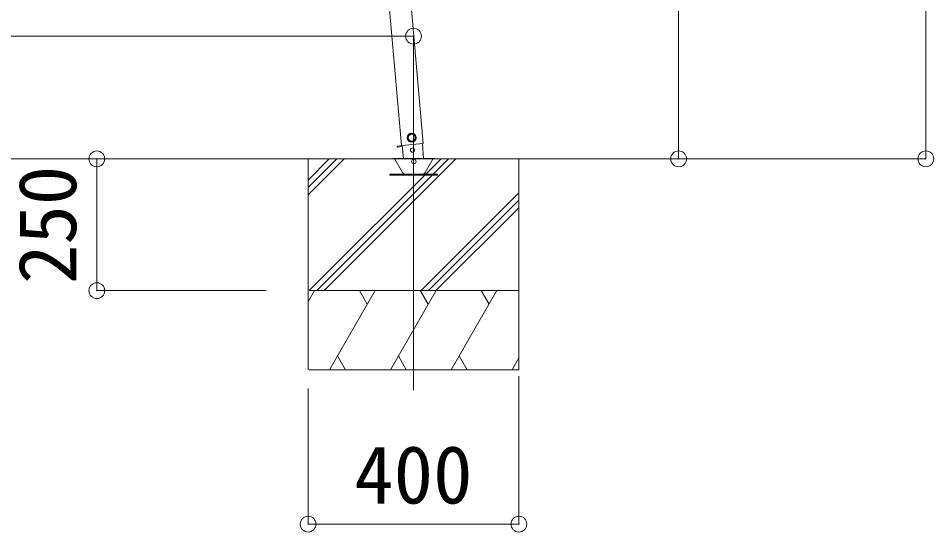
# Model space of a CAD drawing. Units: millimetres at full size. Extents: x -8385 to 8479, y -5853 to 5787.
# Drawn here: x 355 to 2092, y -1824 to -854 of the extents above; entities that cross this region are included whole.
import ezdxf
from ezdxf.enums import TextEntityAlignment as Align

# ---------------------------------------------------------------- set-up
doc = ezdxf.new("R2010")
doc.units = ezdxf.units.MM
doc.header["$LTSCALE"] = 30
doc.header["$PDMODE"] = 32
doc.header["$PDSIZE"] = 30
for name, color, linetype, lineweight in [('0-0_0', 7, 'Continuous', 9), ('0-A_寸法', 6, 'Continuous', 9), ('1-0_FRAME', 7, 'Continuous', 9), ('1-2_GLASS_SEAL', 7, 'Continuous', 9), ('1-8', 2, 'Continuous', 9), ('1-A', 6, 'Continuous', 9)]:
    doc.layers.add(name, color=color, linetype=linetype, lineweight=lineweight)
doc.styles.add('ＭＳ ゴシック', font='')
doc.styles.get('ＭＳ ゴシック').set_extended_font_data('MS Gothic')

msp = doc.modelspace()

# ---------------------------------------------------------------- linework, layer by layer
at = {"layer": '0-0_0', "color": 6}
for p, q in [((2077.26, -1120.76), (2077.26, 1964.44)), ((1608.25, 1763.04), (1608.25, -1120.76))]:
    msp.add_line(p, q, dxfattribs=at)
at = {"layer": '0-0_0'}
msp.add_line((-1438.62, -1120.81), (1483.2, -1120.81), dxfattribs=at)
at = {"layer": '0-A_寸法'}
for p, q in [((1608.25, -1120.76), (967.44, -1120.76)), ((2077.26, -1120.76), (1608.25, -1120.76))]:
    msp.add_line(p, q, dxfattribs=at)
for p in [(1608.25, -1120.76), (2077.26, -1120.76)]:
    msp.add_point(p, dxfattribs=at)
at = {"layer": '1-0_FRAME'}
for p, q in [((905.28, -1160.89), (945.36, -1120.82)), ((905.28, -1189.18), (973.64, -1120.82)), ((905.28, -1175.03), (959.5, -1120.82)), ((905.28, -1120.82), (905.28, -1520.82)), ((907.49, -1370.82), (1157.49, -1120.82)), ((921.63, -1370.82), (1171.63, -1120.82)), ((935.77, -1370.82), (1185.77, -1120.82)), ((1305.28, -1120.82), (1305.28, -1520.82)), ((1119.62, -1370.82), (1305.28, -1185.16)), ((1133.76, -1370.82), (1305.28, -1199.3)), ((1147.9, -1370.82), (1305.28, -1213.44)), ((905.28, -1391.41), (917.17, -1370.81)), ((907.42, -1370.82), (1305.28, -1370.82)), ((946.04, -1520.81), (1032.64, -1370.82)), ((1017.64, -1396.8), (1002.64, -1370.82)), ((1061.51, -1520.82), (1148.11, -1370.82)), ((1133.11, -1396.8), (1118.11, -1370.82)), ((1176.98, -1520.81), (1263.58, -1370.82)), ((1248.58, -1396.8), (1233.58, -1370.81)), ((961.04, -1494.84), (976.04, -1520.81)), ((1076.51, -1494.83), (1091.51, -1520.82)), ((1191.98, -1494.83), (1206.98, -1520.81)), ((1292.45, -1520.81), (1305.28, -1498.6)), ((907.42, -1520.82), (1300.01, -1520.82)), ((912.69, -1520.82), (1305.28, -1520.82))]:
    msp.add_line(p, q, dxfattribs=at)
at = {"layer": '1-2_GLASS_SEAL', "color": 4}
for p, q in [((1082.6, -1095.43), (1007.53, -236.92)), ((1123.44, -1091.86), (1048.38, -233.35))]:
    msp.add_line(p, q, dxfattribs=at)
at = {"layer": '1-2_GLASS_SEAL'}
for p, q in [((1082.6, -1095.43), (1123.44, -1091.86)), ((1124.48, -1119.81), (1122.05, -1091.97)), ((1074.16, -1096.46), (1084.02, -1095.6)), ((1074.16, -1096.46), (1074.33, -1098.46)), ((1084.19, -1097.59), (1074.33, -1098.46)), ((1083.99, -1095.3), (1086.14, -1119.81)), ((1145.83, -1119.82), (1065.83, -1119.81)), ((1065.84, -1119.81), (1145.83, -1119.82)), ((1065.84, -1120.81), (1065.84, -1119.81)), ((1065.84, -1120.81), (1145.83, -1120.82)), ((1084.53, -1146.81), (1069.81, -1121.31)), ((1141.87, -1121.32), (1127.15, -1146.82)), ((1145.83, -1120.82), (1145.83, -1119.82)), ((1145.83, -1119.82), (1145.83, -1120.82))]:
    msp.add_line(p, q, dxfattribs=at)
for points in [[(1101.23, -1073.21), (1095.08, -1077.52), (1095.74, -1084.99), (1102.54, -1088.17), (1108.69, -1083.86), (1108.03, -1076.38)], [(1150.59, -1151.82), (1150.59, -1149.82), (1060.59, -1149.81), (1060.59, -1151.81)]]:
    msp.add_lwpolyline(points, close=True, dxfattribs=at)
msp.add_lwpolyline([(1145.83, -1120.82), (1065.83, -1120.81), (1065.83, -1119.81)], dxfattribs=at)
for centre, radius in [((1101.89, -1080.69), 8.5), ((1101.89, -1080.69), 7.7), ((1101.89, -1080.69), 6.5), ((1103.54, -1104.23), 4)]:
    msp.add_circle(centre, radius, dxfattribs=at)
for centre, radius, start, end in [((1068.94, -1121.81), 1, 29.997, 89.997), ((1105.84, -1125.82), 4.25, 183.36929, 176.62471), ((1142.74, -1121.82), 1, 89.997, 149.997), ((1089.72, -1143.81), 6, 209.997, 269.997), ((1121.95, -1143.82), 6, 269.997, 329.997)]:
    msp.add_arc(centre, radius, start, end, dxfattribs=at)
at = {"layer": '1-8'}
msp.add_line((1105.39, -1559.91), (1105.39, -1115.72), dxfattribs=at)
at = {"layer": '1-A'}
for p, q in [((-1438.62, -887.86), (1105.39, -887.86)), ((1105.39, -887.86), (1105.39, -1120.82)), ((504.36, -1120.82), (826, -1120.82)), ((504.36, -1370.82), (504.36, -1120.82)), ((504.36, -1370.82), (826, -1370.82)), ((1305.28, -1813.87), (1305.28, -1533.16)), ((905.28, -1813.87), (905.28, -1556.81)), ((905.28, -1813.87), (1305.28, -1813.87))]:
    msp.add_line(p, q, dxfattribs=at)
for p in [(1105.39, -887.86), (504.36, -1120.82), (504.36, -1370.82), (905.28, -1813.87), (1305.28, -1813.87)]:
    msp.add_point(p, dxfattribs=at)

# ---------------------------------------------------------------- texts
at = {"layer": '1-A', "color": 7, "style": 'ＭＳ ゴシック'}
msp.add_text('250', height=110, rotation=90, dxfattribs=at).set_placement((498.36, -1358.32), align=Align.BOTTOM_LEFT)
msp.add_text('400', height=110, dxfattribs=at).set_placement((992.78, -1807.87), align=Align.BOTTOM_LEFT)

doc.saveas('drawing.dxf')
